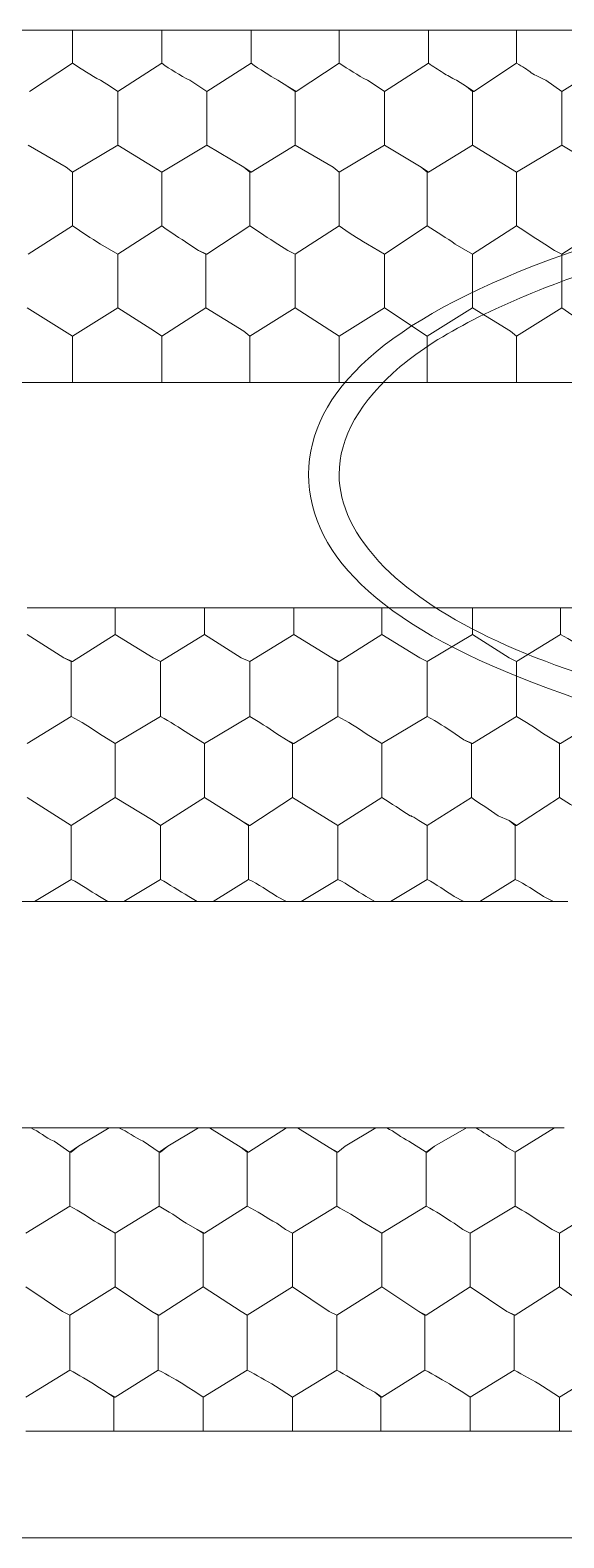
# Model space of a CAD drawing. Header units: metres. Extents: x -47.8 to 47.8, y 0 to 75.9.
# Drawn here: x -8.6 to -4.48, y 28.91 to 40.57 of the extents above; entities that cross this region are included whole.
import ezdxf

# ---------------------------------------------------------------- set-up
doc = ezdxf.new("R2010")
doc.units = ezdxf.units.M
doc.layers.add('ceco.net 240', color=7, linetype='Continuous')

msp = doc.modelspace()

# ---------------------------------------------------------------- linework, layer by layer
at = {"layer": 'ceco.net 240', "lineweight": 18}
for points in [[(4.096, 40.568), (3.406, 40.568), (2.725, 40.568), (2.034, 40.568), (1.353, 40.568), (0.662, 40.568), (-0.029, 40.568), (-0.709, 40.568), (-1.401, 40.568), (-2.091, 40.568), (-2.772, 40.568), (-3.463, 40.568), (-4.144, 40.568), (-4.844, 40.568), (-5.525, 40.568), (-6.216, 40.568), (-6.897, 40.568), (-7.588, 40.568), (-8.278, 40.568), (-8.96, 40.568)], [(-8.278, 40.313), (-8.278, 40.568)], [(-7.588, 40.568), (-7.588, 40.313)], [(-6.897, 40.568), (-6.897, 40.313)], [(-6.216, 40.568), (-6.216, 40.313)], [(-5.525, 40.568), (-5.525, 40.313)], [(-4.844, 40.313), (-4.844, 40.568)], [(-8.61, 40.095), (-8.278, 40.313)], [(-7.588, 40.313), (-7.928, 40.095)], [(-6.897, 40.313), (-7.238, 40.095)], [(-6.547, 40.095), (-6.216, 40.313)], [(-5.525, 40.313), (-5.866, 40.095)], [(-4.844, 40.313), (-5.175, 40.095)], [(-4.144, 40.313), (-4.494, 40.095)], [(-7.928, 40.095), (-7.985, 40.133)], [(-7.985, 40.133), (-7.928, 40.095)], [(-6.547, 40.095), (-6.613, 40.133)], [(-6.613, 40.133), (-6.556, 40.095)], [(-5.923, 40.133), (-5.866, 40.095)], [(-5.866, 40.095), (-5.923, 40.133)], [(-5.232, 40.133), (-5.175, 40.095)], [(-5.232, 40.133), (-5.185, 40.095)], [(-7.928, 40.095), (-7.928, 40.095)], [(-7.928, 40.095), (-7.928, 39.68)], [(-7.238, 39.68), (-7.238, 40.095)], [(-6.556, 40.095), (-6.547, 40.095)], [(-6.556, 39.68), (-6.556, 40.095)], [(-5.866, 40.095), (-5.866, 40.095)], [(-5.866, 40.095), (-5.866, 39.68)], [(-5.175, 40.095), (-5.185, 40.095)], [(-5.185, 40.095), (-5.185, 39.68)], [(-4.494, 39.68), (-4.494, 40.095)], [(-8.326, 39.509), (-8.619, 39.68)], [(-7.928, 39.68), (-8.278, 39.471)], [(-7.928, 39.68), (-7.588, 39.471)], [(-7.588, 39.471), (-7.238, 39.68)], [(-6.954, 39.509), (-7.238, 39.68)], [(-6.897, 39.471), (-6.556, 39.68)], [(-6.263, 39.509), (-6.556, 39.68)], [(-5.866, 39.68), (-6.216, 39.471)], [(-5.582, 39.509), (-5.866, 39.68)], [(-5.185, 39.68), (-5.525, 39.471)], [(-4.844, 39.471), (-5.185, 39.68)], [(-4.844, 39.471), (-4.494, 39.68)], [(-4.21, 39.509), (-4.494, 39.68)], [(-8.278, 39.471), (-8.326, 39.509)], [(-8.326, 39.509), (-8.278, 39.471)], [(-8.278, 39.471), (-8.278, 39.471)], [(-8.278, 39.055), (-8.278, 39.471)], [(-7.588, 39.055), (-7.588, 39.471)], [(-6.897, 39.471), (-6.954, 39.509)], [(-6.954, 39.509), (-6.906, 39.471)], [(-6.906, 39.471), (-6.897, 39.471)], [(-6.906, 39.055), (-6.906, 39.471)], [(-6.216, 39.471), (-6.263, 39.509)], [(-6.263, 39.509), (-6.216, 39.471)], [(-6.216, 39.471), (-6.216, 39.471)], [(-6.216, 39.471), (-6.216, 39.055)], [(-5.525, 39.471), (-5.582, 39.509)], [(-5.582, 39.509), (-5.535, 39.471)], [(-5.535, 39.471), (-5.525, 39.471)], [(-5.535, 39.055), (-5.535, 39.471)], [(-4.844, 39.055), (-4.844, 39.471)], [(-8.278, 39.055), (-8.619, 38.837)], [(-7.928, 38.837), (-7.588, 39.055)], [(-7.238, 38.837), (-6.906, 39.055)], [(-6.216, 39.055), (-6.556, 38.837)], [(-5.535, 39.055), (-5.866, 38.837)], [(-4.844, 39.055), (-5.185, 38.837)], [(-4.153, 39.055), (-4.494, 38.837)], [(-7.928, 38.421), (-7.928, 38.837)], [(-7.238, 38.837), (-7.304, 38.865)], [(-7.304, 38.865), (-7.247, 38.837)], [(-7.247, 38.837), (-7.238, 38.837)], [(-7.247, 38.421), (-7.247, 38.837)], [(-6.613, 38.865), (-6.556, 38.837)], [(-6.556, 38.837), (-6.613, 38.865)], [(-6.556, 38.837), (-6.556, 38.837)], [(-6.556, 38.837), (-6.556, 38.421)], [(-5.866, 38.421), (-5.866, 38.837)], [(-5.185, 38.421), (-5.185, 38.837)], [(-4.494, 38.837), (-4.551, 38.865)], [(-4.494, 38.837), (-4.551, 38.865)], [(-4.494, 38.837), (-4.494, 38.837)], [(-4.494, 38.421), (-4.494, 38.837)], [(-8.629, 38.421), (-8.278, 38.203)], [(-8.278, 38.203), (-7.928, 38.421)], [(-7.644, 38.241), (-7.928, 38.421)], [(-7.247, 38.421), (-7.588, 38.203)], [(-6.954, 38.241), (-7.247, 38.421)], [(-6.556, 38.421), (-6.906, 38.203)], [(-6.556, 38.421), (-6.216, 38.203)], [(-6.216, 38.203), (-5.866, 38.421)], [(-5.535, 38.203), (-5.866, 38.421)], [(-5.185, 38.421), (-5.535, 38.203)], [(-4.892, 38.241), (-5.185, 38.421)], [(-4.494, 38.421), (-4.844, 38.203)], [(-7.644, 38.241), (-7.588, 38.203)], [(-7.588, 38.203), (-7.644, 38.241)], [(-6.954, 38.241), (-6.906, 38.203)], [(-6.906, 38.203), (-6.954, 38.241)], [(-4.892, 38.241), (-4.844, 38.203)], [(-4.844, 38.203), (-4.892, 38.241)], [(-8.278, 38.203), (-8.278, 37.844)], [(-7.588, 38.203), (-7.588, 38.203)], [(-7.588, 38.203), (-7.588, 37.844)], [(-6.906, 38.203), (-6.906, 38.203)], [(-6.906, 38.203), (-6.906, 37.844)], [(-6.216, 37.844), (-6.216, 38.203)], [(-5.535, 38.203), (-5.535, 37.844)], [(-4.844, 37.844), (-4.844, 38.203)], [(-4.844, 38.203), (-4.844, 38.203)], [(4.096, 37.844), (3.396, 37.844), (2.715, 37.844), (2.025, 37.844), (1.344, 37.844), (0.653, 37.844), (-0.029, 37.844), (-0.719, 37.844), (-1.409, 37.844), (-2.101, 37.844), (-2.782, 37.844), (-3.472, 37.844), (-4.163, 37.844), (-4.844, 37.844), (-5.535, 37.844), (-6.216, 37.844), (-6.906, 37.844), (-7.588, 37.844), (-8.278, 37.844), (-8.969, 37.844)], [(4.428, 36.103), (3.737, 36.103), (3.056, 36.103), (2.365, 36.103), (1.684, 36.103), (0.993, 36.103), (0.312, 36.103), (-0.388, 36.103), (-1.069, 36.103), (-1.751, 36.103), (-2.441, 36.103), (-3.132, 36.103), (-3.813, 36.103), (-4.504, 36.103), (-5.185, 36.103), (-5.885, 36.103), (-6.566, 36.103), (-7.256, 36.103), (-7.948, 36.103), (-8.629, 36.103)], [(-7.948, 36.103), (-7.948, 35.895)], [(-7.256, 35.895), (-7.256, 36.103)], [(-6.566, 36.103), (-6.566, 35.895)], [(-5.885, 36.103), (-5.885, 35.895)], [(-5.185, 35.895), (-5.185, 36.103)], [(-4.504, 35.895), (-4.504, 36.103)], [(-8.344, 35.715), (-8.629, 35.895)], [(-7.948, 35.895), (-8.278, 35.687)], [(-7.948, 35.895), (-7.654, 35.715), (-7.598, 35.687)], [(-7.256, 35.895), (-7.598, 35.687)], [(-6.973, 35.715), (-7.256, 35.895)], [(-6.566, 35.895), (-6.906, 35.687)], [(-6.566, 35.895), (-6.273, 35.715)], [(-5.885, 35.895), (-6.216, 35.687)], [(-5.885, 35.895), (-5.591, 35.715), (-5.535, 35.687)], [(-5.535, 35.687), (-5.185, 35.895)], [(-4.844, 35.687), (-4.901, 35.715), (-5.185, 35.895)], [(-4.844, 35.687), (-4.504, 35.895)], [(-8.288, 35.687), (-8.344, 35.715)], [(-8.278, 35.687), (-8.344, 35.715)], [(-8.288, 35.261), (-8.288, 35.687)], [(-8.288, 35.687), (-8.278, 35.687)], [(-7.598, 35.687), (-7.598, 35.261)], [(-6.906, 35.687), (-6.973, 35.715)], [(-6.906, 35.687), (-6.973, 35.715)], [(-6.906, 35.261), (-6.906, 35.687)], [(-6.906, 35.687), (-6.906, 35.687)], [(-6.273, 35.715), (-6.226, 35.687)], [(-6.216, 35.687), (-6.273, 35.715)], [(-6.226, 35.687), (-6.226, 35.261)], [(-6.216, 35.687), (-6.226, 35.687)], [(-5.535, 35.687), (-5.535, 35.261)], [(-4.844, 35.261), (-4.844, 35.687)], [(-8.288, 35.261), (-8.629, 35.053)], [(-7.598, 35.261), (-7.948, 35.053)], [(-7.256, 35.053), (-6.906, 35.261)], [(-6.226, 35.261), (-6.566, 35.053)], [(-5.535, 35.261), (-5.885, 35.053)], [(-4.844, 35.261), (-5.185, 35.053)], [(-4.163, 35.261), (-4.504, 35.053)], [(-7.948, 34.636), (-7.948, 35.053)], [(-7.256, 35.053), (-7.304, 35.081)], [(-7.304, 35.081), (-7.256, 35.053)], [(-7.256, 35.053), (-7.256, 35.053)], [(-7.256, 34.636), (-7.256, 35.053)], [(-6.566, 35.053), (-6.623, 35.081)], [(-6.576, 35.053), (-6.623, 35.081)], [(-6.566, 35.053), (-6.576, 35.053)], [(-6.576, 34.636), (-6.576, 35.053)], [(-5.885, 34.636), (-5.885, 35.053)], [(-5.185, 35.053), (-5.251, 35.081)], [(-5.251, 35.081), (-5.194, 35.053)], [(-5.194, 35.053), (-5.194, 34.636)], [(-5.185, 35.053), (-5.194, 35.053)], [(-4.504, 35.053), (-4.56, 35.081)], [(-4.56, 35.081), (-4.513, 35.053)], [(-4.513, 35.053), (-4.504, 35.053)], [(-4.513, 34.636), (-4.513, 35.053)], [(-8.629, 34.636), (-8.288, 34.419)], [(-8.288, 34.419), (-7.948, 34.636)], [(-7.654, 34.457), (-7.948, 34.636)], [(-7.256, 34.636), (-7.598, 34.419)], [(-6.973, 34.457), (-7.256, 34.636)], [(-6.576, 34.636), (-6.906, 34.419)], [(-6.226, 34.419), (-6.576, 34.636)], [(-6.226, 34.419), (-5.885, 34.636)], [(-5.194, 34.636), (-5.535, 34.419)], [(-4.844, 34.419), (-4.513, 34.636)], [(-8.288, 34.003), (-8.288, 34.419)], [(-7.654, 34.457), (-7.598, 34.419)], [(-7.598, 34.419), (-7.654, 34.457)], [(-7.598, 34.419), (-7.598, 34.419)], [(-7.598, 34.419), (-7.598, 34.003)], [(-6.973, 34.457), (-6.916, 34.419)], [(-6.906, 34.419), (-6.973, 34.457)], [(-6.906, 34.419), (-6.916, 34.419)], [(-6.916, 34.419), (-6.916, 34.003)], [(-6.226, 34.003), (-6.226, 34.419)], [(-5.535, 34.419), (-5.601, 34.457)], [(-5.535, 34.419), (-5.601, 34.457)], [(-5.535, 34.419), (-5.535, 34.419)], [(-5.535, 34.003), (-5.535, 34.419)], [(-4.901, 34.457), (-4.854, 34.419)], [(-4.844, 34.419), (-4.901, 34.457)], [(-4.854, 34.003), (-4.854, 34.419)], [(-4.854, 34.419), (-4.844, 34.419)], [(-8.288, 34.003), (-8.572, 33.832)], [(-7.598, 34.003), (-7.881, 33.832)], [(-6.916, 34.003), (-7.19, 33.832)], [(-6.51, 33.832), (-6.226, 34.003)], [(-5.535, 34.003), (-5.819, 33.832)], [(-4.854, 34.003), (-5.128, 33.832)], [(-8.694, 33.832), (-8.572, 33.832), (-8.004, 33.832), (-7.881, 33.832), (-7.313, 33.832), (-7.19, 33.832), (-6.623, 33.832), (-6.51, 33.832), (-5.941, 33.832), (-5.819, 33.832), (-5.251, 33.832), (-5.128, 33.832), (-4.56, 33.832), (-4.447, 33.832)], [(-4.475, 32.082), (-4.551, 32.082), (-5.156, 32.082), (-5.232, 32.082), (-5.847, 32.082), (-5.932, 32.082), (-6.537, 32.082), (-6.604, 32.082), (-7.219, 32.082), (-7.304, 32.082), (-7.919, 32.082), (-7.994, 32.082), (-8.6, 32.082), (-8.676, 32.082)], [(-7.994, 32.082), (-8.231, 31.94)], [(-7.541, 31.94), (-7.304, 32.082)], [(-6.973, 31.931), (-7.219, 32.082)], [(-6.916, 31.893), (-6.623, 32.082), (-6.604, 32.082)], [(-6.292, 31.931), (-6.537, 32.082)], [(-5.932, 32.082), (-6.169, 31.94)], [(-5.232, 32.082), (-5.478, 31.94)], [(-4.854, 31.893), (-4.551, 32.082)], [(-8.298, 31.893), (-8.288, 31.893), (-8.231, 31.94)], [(-8.231, 31.94), (-8.298, 31.893)], [(-7.541, 31.94), (-7.607, 31.893)], [(-7.607, 31.893), (-7.598, 31.893), (-7.541, 31.94)], [(-6.169, 31.94), (-6.226, 31.893)], [(-6.226, 31.893), (-6.226, 31.893), (-6.169, 31.94)], [(-5.544, 31.893), (-5.535, 31.893), (-5.478, 31.94)], [(-5.478, 31.94), (-5.544, 31.893)], [(-8.298, 31.476), (-8.298, 31.893)], [(-7.607, 31.476), (-7.607, 31.893)], [(-6.916, 31.893), (-6.973, 31.931)], [(-6.973, 31.931), (-6.926, 31.893)], [(-6.926, 31.893), (-6.916, 31.893)], [(-6.926, 31.476), (-6.926, 31.893)], [(-6.292, 31.931), (-6.235, 31.893)], [(-6.226, 31.893), (-6.292, 31.931)], [(-6.235, 31.893), (-6.226, 31.893)], [(-6.235, 31.476), (-6.235, 31.893)], [(-5.544, 31.893), (-5.544, 31.476)], [(-4.92, 31.931), (-4.854, 31.893)], [(-4.854, 31.893), (-4.92, 31.931)], [(-4.854, 31.893), (-4.854, 31.893)], [(-4.854, 31.476), (-4.854, 31.893)], [(-8.298, 31.476), (-8.638, 31.268)], [(-7.607, 31.476), (-7.948, 31.268)], [(-7.256, 31.268), (-6.926, 31.476)], [(-6.235, 31.476), (-6.576, 31.268)], [(-5.544, 31.476), (-5.885, 31.268)], [(-5.203, 31.268), (-4.854, 31.476)], [(-4.172, 31.476), (-4.513, 31.268)], [(-7.948, 31.268), (-7.948, 30.853)], [(-7.313, 31.296), (-7.266, 31.268)], [(-7.256, 31.268), (-7.313, 31.296)], [(-7.266, 31.268), (-7.256, 31.268)], [(-7.266, 30.853), (-7.266, 31.268)], [(-6.576, 31.268), (-6.632, 31.296)], [(-6.632, 31.296), (-6.576, 31.268)], [(-6.576, 31.268), (-6.576, 31.268)], [(-6.576, 30.853), (-6.576, 31.268)], [(-5.885, 31.268), (-5.885, 30.853)], [(-5.26, 31.296), (-5.203, 31.268)], [(-5.203, 31.268), (-5.26, 31.296)], [(-5.203, 31.268), (-5.203, 31.268)], [(-5.203, 30.853), (-5.203, 31.268)], [(-4.513, 31.268), (-4.57, 31.296)], [(-4.513, 31.268), (-4.57, 31.296)], [(-4.513, 31.268), (-4.513, 31.268)], [(-4.513, 31.268), (-4.513, 30.853)], [(-8.354, 30.663), (-8.638, 30.853)], [(-7.948, 30.853), (-8.298, 30.635)], [(-7.948, 30.853), (-7.664, 30.663)], [(-7.266, 30.853), (-7.607, 30.635)], [(-6.973, 30.663), (-7.266, 30.853)], [(-6.576, 30.853), (-6.926, 30.635)], [(-6.235, 30.635), (-6.292, 30.663), (-6.576, 30.853)], [(-5.885, 30.853), (-6.235, 30.635)], [(-5.885, 30.853), (-5.601, 30.663)], [(-5.203, 30.853), (-5.544, 30.635)], [(-4.92, 30.663), (-5.203, 30.853)], [(-4.513, 30.853), (-4.854, 30.635)], [(-8.298, 30.635), (-8.354, 30.663)], [(-8.298, 30.635), (-8.354, 30.663)], [(-7.664, 30.663), (-7.607, 30.635)], [(-7.616, 30.635), (-7.664, 30.663)], [(-6.926, 30.635), (-6.973, 30.663)], [(-6.926, 30.635), (-6.973, 30.663)], [(-5.601, 30.663), (-5.544, 30.635)], [(-5.554, 30.635), (-5.601, 30.663)], [(-4.92, 30.663), (-4.863, 30.635)], [(-4.854, 30.635), (-4.92, 30.663)], [(-8.298, 30.635), (-8.298, 30.635)], [(-8.298, 30.209), (-8.298, 30.635)], [(-7.607, 30.635), (-7.616, 30.635)], [(-7.616, 30.209), (-7.616, 30.635)], [(-6.926, 30.635), (-6.926, 30.635)], [(-6.926, 30.635), (-6.926, 30.209)], [(-6.235, 30.209), (-6.235, 30.635)], [(-5.544, 30.635), (-5.554, 30.635)], [(-5.554, 30.209), (-5.554, 30.635)], [(-4.863, 30.635), (-4.854, 30.635)], [(-4.863, 30.209), (-4.863, 30.635)], [(-8.298, 30.209), (-8.638, 30.001)], [(-7.616, 30.209), (-7.948, 30.001)], [(-7.266, 30.001), (-6.926, 30.209)], [(-6.235, 30.209), (-6.576, 30.001)], [(-5.554, 30.209), (-5.885, 30.001)], [(-4.863, 30.209), (-5.203, 30.001)], [(-4.172, 30.209), (-4.513, 30.001)], [(-8.014, 30.038), (-7.948, 30.001)], [(-7.957, 30.001), (-8.014, 30.038)], [(-7.948, 30.001), (-7.957, 30.001)], [(-7.957, 29.736), (-7.957, 30.001)], [(-7.266, 30.001), (-7.323, 30.038)], [(-7.266, 30.001), (-7.323, 30.038)], [(-7.266, 29.736), (-7.266, 30.001)], [(-7.266, 30.001), (-7.266, 30.001)], [(-6.576, 30.001), (-6.576, 29.736)], [(-5.885, 30.001), (-5.941, 30.038)], [(-5.941, 30.038), (-5.894, 30.001)], [(-5.894, 30.001), (-5.894, 29.736)], [(-5.894, 30.001), (-5.885, 30.001)], [(-5.203, 30.001), (-5.26, 30.038)], [(-5.203, 30.001), (-5.26, 30.038)], [(-5.203, 30.001), (-5.203, 30.001)], [(-5.203, 30.001), (-5.203, 29.736)], [(-4.513, 29.736), (-4.513, 30.001)], [(-8.638, 29.736), (-7.957, 29.736), (-7.266, 29.736), (-6.576, 29.736), (-5.894, 29.736), (-5.203, 29.736), (-4.513, 29.736), (-3.832, 29.736), (-3.141, 29.736), (-2.46, 29.736), (-1.769, 29.736), (-1.088, 29.736), (-0.397, 29.736), (0.293, 29.736), (0.984, 29.736), (1.665, 29.736), (2.356, 29.736), (3.046, 29.736), (3.728, 29.736), (4.418, 29.736)]]:
    msp.add_lwpolyline(points, dxfattribs=at)
for points, knots in [([(-8.278, 40.313), (-8.203, 40.266), (-8.137, 40.219), (-8.061, 40.181), (-8.061, 40.181), (-7.985, 40.133), (-7.985, 40.133)], [0, 0, 0, 0, 1, 1, 1, 2, 2, 2, 2]), ([(-7.238, 40.095), (-7.238, 40.095), (-7.37, 40.181), (-7.37, 40.181), (-7.446, 40.219), (-7.522, 40.266), (-7.588, 40.313)], [0, 0, 0, 0, 1, 1, 1, 2, 2, 2, 2]), ([(-6.897, 40.313), (-6.831, 40.266), (-6.756, 40.219), (-6.689, 40.181), (-6.689, 40.181), (-6.613, 40.133), (-6.613, 40.133)], [0, 0, 0, 0, 1, 1, 1, 2, 2, 2, 2]), ([(-6.216, 40.313), (-6.14, 40.266), (-6.074, 40.219), (-5.998, 40.181), (-5.998, 40.181), (-5.923, 40.133), (-5.923, 40.133)], [0, 0, 0, 0, 1, 1, 1, 2, 2, 2, 2]), ([(-5.525, 40.313), (-5.488, 40.285), (-5.45, 40.266), (-5.412, 40.238), (-5.383, 40.219), (-5.345, 40.2), (-5.308, 40.181), (-5.308, 40.181), (-5.232, 40.133), (-5.232, 40.133)], [0, 0, 0, 0, 1, 1, 1, 2, 2, 2, 3, 3, 3, 3]), ([(-4.494, 40.095), (-4.494, 40.095), (-4.617, 40.181), (-4.617, 40.181), (-4.655, 40.2), (-4.702, 40.219), (-4.731, 40.238), (-4.759, 40.266), (-4.797, 40.285), (-4.844, 40.313)], [0, 0, 0, 0, 1, 1, 1, 2, 2, 2, 3, 3, 3, 3]), ([(4.342, 35.479), (5.572, 35.933), (6.187, 36.481), (6.187, 37.134), (6.187, 37.778), (5.572, 38.326), (4.342, 38.79), (3.113, 39.244), (1.618, 39.471), (-0.123, 39.471), (-1.873, 39.471), (-3.359, 39.244), (-4.598, 38.79), (-5.838, 38.326), (-6.452, 37.778), (-6.452, 37.134), (-6.452, 36.481), (-5.838, 35.933), (-4.598, 35.479), (-3.359, 35.015), (-1.873, 34.797), (-0.123, 34.797), (-0.123, 34.797), (-0.123, 35.006), (-0.123, 35.006), (-1.419, 35.006), (-2.602, 35.128), (-3.643, 35.394), (-4.702, 35.649), (-5.44, 35.999), (-5.866, 36.415), (-6.103, 36.661), (-6.216, 36.898), (-6.216, 37.134), (-6.216, 37.418), (-6.055, 37.702), (-5.743, 37.967), (-5.44, 38.222), (-4.986, 38.449), (-4.409, 38.657), (-3.236, 39.055), (-1.817, 39.263), (-0.123, 39.263), (1.164, 39.263), (2.337, 39.13), (3.387, 38.865), (4.437, 38.61), (5.184, 38.279), (5.61, 37.853), (5.838, 37.617), (5.951, 37.38), (5.951, 37.134), (5.951, 36.879), (5.838, 36.642), (5.61, 36.415), (5.184, 35.999), (4.437, 35.649), (3.387, 35.394), (2.337, 35.128), (1.164, 35.006), (-0.123, 35.006), (-0.123, 35.006), (-0.123, 34.797), (-0.123, 34.797), (1.618, 34.797), (3.113, 35.015), (4.342, 35.479)], [0, 0, 0, 0, 1, 1, 1, 2, 2, 2, 3, 3, 3, 4, 4, 4, 5, 5, 5, 6, 6, 6, 7, 7, 7, 8, 8, 8, 9, 9, 9, 10, 10, 10, 11, 11, 11, 12, 12, 12, 13, 13, 13, 14, 14, 14, 15, 15, 15, 16, 16, 16, 17, 17, 17, 18, 18, 18, 19, 19, 19, 20, 20, 20, 21, 21, 21, 22, 22, 22, 22]), ([(-7.928, 38.837), (-7.928, 38.837), (-8.061, 38.913), (-8.061, 38.913), (-8.137, 38.961), (-8.203, 39.008), (-8.278, 39.055)], [0, 0, 0, 0, 1, 1, 1, 2, 2, 2, 2]), ([(-7.588, 39.055), (-7.522, 39.008), (-7.446, 38.961), (-7.379, 38.913), (-7.379, 38.913), (-7.304, 38.865), (-7.304, 38.865)], [0, 0, 0, 0, 1, 1, 1, 2, 2, 2, 2]), ([(-6.613, 38.865), (-6.613, 38.865), (-6.689, 38.913), (-6.689, 38.913), (-6.765, 38.961), (-6.831, 39.008), (-6.906, 39.055)], [0, 0, 0, 0, 1, 1, 1, 2, 2, 2, 2]), ([(-5.866, 38.837), (-5.866, 38.837), (-5.998, 38.913), (-5.998, 38.913), (-6.074, 38.961), (-6.15, 39.008), (-6.216, 39.055)], [0, 0, 0, 0, 1, 1, 1, 2, 2, 2, 2]), ([(-5.185, 38.837), (-5.185, 38.837), (-5.318, 38.913), (-5.318, 38.913), (-5.383, 38.961), (-5.459, 39.008), (-5.535, 39.055)], [0, 0, 0, 0, 1, 1, 1, 2, 2, 2, 2]), ([(-4.551, 38.865), (-4.551, 38.865), (-4.627, 38.913), (-4.627, 38.913), (-4.702, 38.961), (-4.768, 39.008), (-4.844, 39.055)], [0, 0, 0, 0, 1, 1, 1, 2, 2, 2, 2]), ([(-4.21, 38.241), (-4.21, 38.241), (-4.276, 38.279), (-4.276, 38.279), (-4.352, 38.326), (-4.428, 38.373), (-4.494, 38.421)], [0, 0, 0, 0, 1, 1, 1, 2, 2, 2, 2]), ([(-4.504, 35.895), (-4.428, 35.857), (-4.362, 35.809), (-4.286, 35.762), (-4.286, 35.762), (-4.21, 35.715), (-4.21, 35.715)], [0, 0, 0, 0, 1, 1, 1, 2, 2, 2, 2]), ([(-7.948, 35.053), (-7.948, 35.053), (-8.07, 35.128), (-8.07, 35.128), (-8.137, 35.176), (-8.212, 35.223), (-8.288, 35.261)], [0, 0, 0, 0, 1, 1, 1, 2, 2, 2, 2]), ([(-7.598, 35.261), (-7.522, 35.223), (-7.455, 35.176), (-7.379, 35.128), (-7.379, 35.128), (-7.304, 35.081), (-7.304, 35.081)], [0, 0, 0, 0, 1, 1, 1, 2, 2, 2, 2]), ([(-6.623, 35.081), (-6.623, 35.081), (-6.699, 35.128), (-6.699, 35.128), (-6.765, 35.176), (-6.84, 35.223), (-6.906, 35.261)], [0, 0, 0, 0, 1, 1, 1, 2, 2, 2, 2]), ([(-5.885, 35.053), (-5.885, 35.053), (-6.008, 35.128), (-6.008, 35.128), (-6.074, 35.176), (-6.15, 35.223), (-6.226, 35.261)], [0, 0, 0, 0, 1, 1, 1, 2, 2, 2, 2]), ([(-5.251, 35.081), (-5.251, 35.081), (-5.318, 35.128), (-5.318, 35.128), (-5.393, 35.176), (-5.459, 35.223), (-5.535, 35.261)], [0, 0, 0, 0, 1, 1, 1, 2, 2, 2, 2]), ([(-4.56, 35.081), (-4.56, 35.081), (-4.636, 35.128), (-4.636, 35.128), (-4.702, 35.176), (-4.778, 35.223), (-4.844, 35.261)], [0, 0, 0, 0, 1, 1, 1, 2, 2, 2, 2]), ([(-5.601, 34.457), (-5.601, 34.457), (-5.639, 34.485), (-5.639, 34.485), (-5.648, 34.485), (-5.658, 34.495), (-5.667, 34.495), (-5.743, 34.542), (-5.809, 34.589), (-5.885, 34.636)], [0, 0, 0, 0, 1, 1, 1, 2, 2, 2, 3, 3, 3, 3]), ([(-4.901, 34.457), (-4.901, 34.457), (-4.986, 34.495), (-4.986, 34.495), (-5.052, 34.542), (-5.128, 34.589), (-5.194, 34.636)], [0, 0, 0, 0, 1, 1, 1, 2, 2, 2, 2]), ([(-4.22, 34.457), (-4.22, 34.457), (-4.286, 34.495), (-4.286, 34.495), (-4.362, 34.542), (-4.437, 34.589), (-4.513, 34.636)], [0, 0, 0, 0, 1, 1, 1, 2, 2, 2, 2]), ([(-8.004, 33.832), (-8.004, 33.832), (-8.07, 33.87), (-8.07, 33.87), (-8.146, 33.917), (-8.212, 33.965), (-8.288, 34.003)], [0, 0, 0, 0, 1, 1, 1, 2, 2, 2, 2]), ([(-7.313, 33.832), (-7.313, 33.832), (-7.379, 33.87), (-7.379, 33.87), (-7.455, 33.917), (-7.531, 33.965), (-7.598, 34.003)], [0, 0, 0, 0, 1, 1, 1, 2, 2, 2, 2]), ([(-6.623, 33.832), (-6.623, 33.832), (-6.699, 33.87), (-6.699, 33.87), (-6.765, 33.917), (-6.84, 33.965), (-6.916, 34.003)], [0, 0, 0, 0, 1, 1, 1, 2, 2, 2, 2]), ([(-5.941, 33.832), (-5.941, 33.832), (-6.008, 33.87), (-6.008, 33.87), (-6.084, 33.917), (-6.15, 33.965), (-6.226, 34.003)], [0, 0, 0, 0, 1, 1, 1, 2, 2, 2, 2]), ([(-5.251, 33.832), (-5.251, 33.832), (-5.327, 33.87), (-5.327, 33.87), (-5.393, 33.917), (-5.468, 33.965), (-5.535, 34.003)], [0, 0, 0, 0, 1, 1, 1, 2, 2, 2, 2]), ([(-4.56, 33.832), (-4.56, 33.832), (-4.636, 33.87), (-4.636, 33.87), (-4.702, 33.917), (-4.778, 33.965), (-4.854, 34.003)], [0, 0, 0, 0, 1, 1, 1, 2, 2, 2, 2]), ([(-8.298, 31.893), (-8.298, 31.893), (-8.42, 31.978), (-8.42, 31.978), (-8.487, 32.006), (-8.534, 32.054), (-8.6, 32.082)], [0, 0, 0, 0, 1, 1, 1, 2, 2, 2, 2]), ([(-7.607, 31.893), (-7.607, 31.893), (-7.73, 31.978), (-7.73, 31.978), (-7.796, 32.006), (-7.852, 32.054), (-7.919, 32.082)], [0, 0, 0, 0, 1, 1, 1, 2, 2, 2, 2]), ([(-5.847, 32.082), (-5.79, 32.054), (-5.734, 32.006), (-5.677, 31.978), (-5.677, 31.978), (-5.544, 31.893), (-5.544, 31.893)], [0, 0, 0, 0, 1, 1, 1, 2, 2, 2, 2]), ([(-5.156, 32.082), (-5.109, 32.054), (-5.043, 32.006), (-4.986, 31.978), (-4.986, 31.978), (-4.92, 31.931), (-4.92, 31.931)], [0, 0, 0, 0, 1, 1, 1, 2, 2, 2, 2]), ([(-7.948, 31.268), (-7.948, 31.268), (-8.08, 31.344), (-8.08, 31.344), (-8.155, 31.392), (-8.222, 31.439), (-8.298, 31.476)], [0, 0, 0, 0, 1, 1, 1, 2, 2, 2, 2]), ([(-7.313, 31.296), (-7.313, 31.296), (-7.398, 31.344), (-7.398, 31.344), (-7.465, 31.392), (-7.541, 31.439), (-7.607, 31.476)], [0, 0, 0, 0, 1, 1, 1, 2, 2, 2, 2]), ([(-6.632, 31.296), (-6.632, 31.296), (-6.699, 31.344), (-6.699, 31.344), (-6.783, 31.392), (-6.85, 31.439), (-6.926, 31.476)], [0, 0, 0, 0, 1, 1, 1, 2, 2, 2, 2]), ([(-5.885, 31.268), (-5.885, 31.268), (-6.017, 31.344), (-6.017, 31.344), (-6.084, 31.392), (-6.169, 31.439), (-6.235, 31.476)], [0, 0, 0, 0, 1, 1, 1, 2, 2, 2, 2]), ([(-5.26, 31.296), (-5.26, 31.296), (-5.327, 31.344), (-5.327, 31.344), (-5.402, 31.392), (-5.468, 31.439), (-5.544, 31.476)], [0, 0, 0, 0, 1, 1, 1, 2, 2, 2, 2]), ([(-4.57, 31.296), (-4.57, 31.296), (-4.645, 31.344), (-4.645, 31.344), (-4.712, 31.392), (-4.787, 31.439), (-4.854, 31.476)], [0, 0, 0, 0, 1, 1, 1, 2, 2, 2, 2]), ([(-4.513, 30.853), (-4.447, 30.804), (-4.371, 30.757), (-4.305, 30.71), (-4.305, 30.71), (-4.229, 30.663), (-4.229, 30.663), (-4.229, 30.663), (-4.172, 30.635), (-4.172, 30.635)], [0, 0, 0, 0, 1, 1, 1, 2, 2, 2, 3, 3, 3, 3]), ([(-8.014, 30.038), (-8.014, 30.038), (-8.09, 30.085), (-8.09, 30.085), (-8.155, 30.133), (-8.231, 30.171), (-8.298, 30.209)], [0, 0, 0, 0, 1, 1, 1, 2, 2, 2, 2]), ([(-7.323, 30.038), (-7.323, 30.038), (-7.398, 30.085), (-7.398, 30.085), (-7.465, 30.133), (-7.541, 30.171), (-7.616, 30.209)], [0, 0, 0, 0, 1, 1, 1, 2, 2, 2, 2]), ([(-6.926, 30.209), (-6.859, 30.171), (-6.783, 30.133), (-6.708, 30.085), (-6.708, 30.085), (-6.576, 30.001), (-6.576, 30.001)], [0, 0, 0, 0, 1, 1, 1, 2, 2, 2, 2]), ([(-5.941, 30.038), (-5.941, 30.038), (-6.027, 30.085), (-6.027, 30.085), (-6.093, 30.133), (-6.169, 30.171), (-6.235, 30.209)], [0, 0, 0, 0, 1, 1, 1, 2, 2, 2, 2]), ([(-5.26, 30.038), (-5.26, 30.038), (-5.336, 30.085), (-5.336, 30.085), (-5.412, 30.133), (-5.478, 30.171), (-5.554, 30.209)], [0, 0, 0, 0, 1, 1, 1, 2, 2, 2, 2]), ([(-4.513, 30.001), (-4.513, 30.001), (-4.645, 30.085), (-4.645, 30.085), (-4.712, 30.133), (-4.797, 30.171), (-4.863, 30.209)], [0, 0, 0, 0, 1, 1, 1, 2, 2, 2, 2]), ([(25.914, 29.092), (25.687, 28.97), (25.413, 28.912), (25.072, 28.912), (25.072, 28.912), (-25.072, 28.912), (-25.072, 28.912), (-25.413, 28.912), (-25.687, 28.97), (-25.904, 29.092)], [0, 0, 0, 0, 1, 1, 1, 2, 2, 2, 3, 3, 3, 3])]:
    msp.add_open_spline(points, degree=3, knots=knots, dxfattribs=at)

doc.saveas('drawing.dxf')
